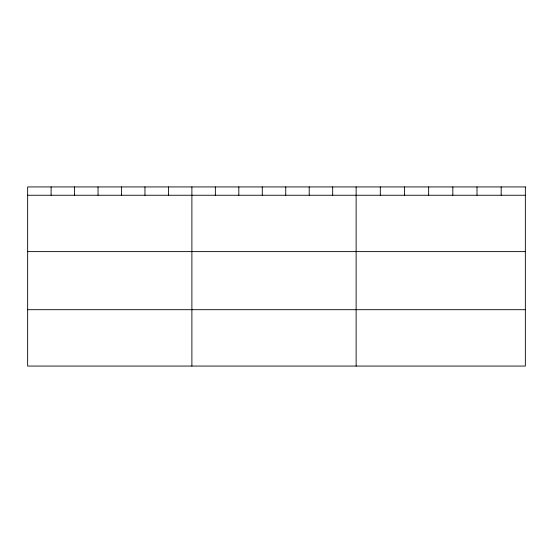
<?xml version="1.0" encoding="UTF-8"?>
<svg xmlns="http://www.w3.org/2000/svg" width="553" height="553" viewBox="0 0 553 553"><rect width="100%" height="100%" fill="white"/><g stroke="black" fill="none" stroke-linecap="round" stroke-linejoin="round"><path stroke-width="0.83" d="M27.65 195.244L525.35 195.244M27.65 251.615L525.35 251.615M27.65 309.694L525.35 309.694M501.177 186.935L501.177 195.244M477.004 186.935L477.004 195.244M452.831 186.935L452.831 195.244M428.651 186.935L428.651 195.244M404.478 186.935L404.478 195.244M380.305 186.935L380.305 195.244M356.132 186.935L356.132 366.065M332.671 186.935L332.671 195.244M309.203 186.935L309.203 195.244M285.742 186.935L285.742 195.244M262.281 186.935L262.281 195.244M238.82 186.935L238.82 195.244M215.352 186.935L215.352 195.244M191.891 186.935L191.891 366.065M168.43 186.935L168.43 195.244M144.962 186.935L144.962 195.244M121.501 186.935L121.501 195.244M98.04 186.935L98.04 195.244M74.579 186.935L74.579 195.244M51.111 186.935L51.111 195.244M525.35 186.935L27.65 186.935L27.65 366.065L525.35 366.065L525.35 186.935"/></g></svg>
